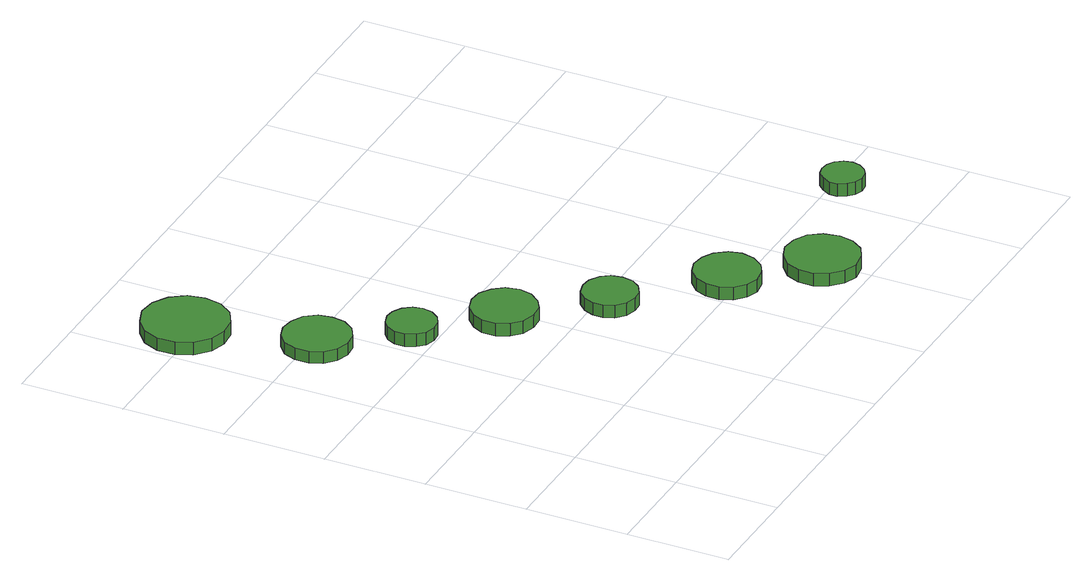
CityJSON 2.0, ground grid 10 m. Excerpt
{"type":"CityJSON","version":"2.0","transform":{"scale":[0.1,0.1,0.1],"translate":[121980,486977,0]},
"CityObjects":{
"tree1":{"type":"SolitaryVegetationObject","attributes":{"function":"something"},"geometry":[{"type":"MultiSurface","lod":"1","boundaries":[[[0,1,2,3,4,5,6,7,8,9,10,11,12,13,14]],[[15,16,17,18,19,20,21,22,23,24,25,26,27,28,29]],[[0,29,28,1]],[[1,28,27,2]],[[2,27,26,3]],[[3,26,25,4]],[[4,25,24,5]],[[5,24,23,6]],[[6,23,22,7]],[[7,22,21,8]],[[8,21,20,9]],[[9,20,19,10]],[[10,19,18,11]],[[11,18,17,12]],[[12,17,16,13]],[[13,16,15,14]],[[14,15,29,0]]]}]},
"tree2":{"type":"SolitaryVegetationObject","attributes":{"function":"something"},"geometry":[{"type":"MultiSurface","lod":"1","boundaries":[[[30,31,32,33,34,35,36,37,38,39,40,41,42,43,44]],[[45,46,47,48,49,50,51,52,53,54,55,56,57,58,59]],[[30,59,58,31]],[[31,58,57,32]],[[32,57,56,33]],[[33,56,55,34]],[[34,55,54,35]],[[35,54,53,36]],[[36,53,52,37]],[[37,52,51,38]],[[38,51,50,39]],[[39,50,49,40]],[[40,49,48,41]],[[41,48,47,42]],[[42,47,46,43]],[[43,46,45,44]],[[44,45,59,30]]]}]},
"tree3":{"type":"SolitaryVegetationObject","attributes":{"function":"something"},"geometry":[{"type":"MultiSurface","lod":"1","boundaries":[[[60,61,62,63,64,65,66,67,68,69,70,71,72,73,74]],[[75,76,77,78,79,80,81,82,83,84,85,86,87,88,89]],[[60,89,88,61]],[[61,88,87,62]],[[62,87,86,63]],[[63,86,85,64]],[[64,85,84,65]],[[65,84,83,66]],[[66,83,82,67]],[[67,82,81,68]],[[68,81,80,69]],[[69,80,79,70]],[[70,79,78,71]],[[71,78,77,72]],[[72,77,76,73]],[[73,76,75,74]],[[74,75,89,60]]]}]},
"tree4":{"type":"SolitaryVegetationObject","attributes":{"function":"something"},"geometry":[{"type":"MultiSurface","lod":"1","boundaries":[[[90,91,92,93,94,95,96,97,98,99,100,101,102,103,104]],[[105,106,107,108,109,110,111,112,113,114,115,116,117,118,119]],[[90,119,118,91]],[[91,118,117,92]],[[92,117,116,93]],[[93,116,115,94]],[[94,115,114,95]],[[95,114,113,96]],[[96,113,112,97]],[[97,112,111,98]],[[98,111,110,99]],[[99,110,109,100]],[[100,109,108,101]],[[101,108,107,102]],[[102,107,106,103]],[[103,106,105,104]],[[104,105,119,90]]]}]},
"tree5":{"type":"SolitaryVegetationObject","attributes":{"function":"something"},"geometry":[{"type":"MultiSurface","lod":"1","boundaries":[[[120,121,122,123,124,125,126,127,128,129,130,131,132,133,134]],[[135,136,137,138,139,140,141,142,143,144,145,146,147,148,149]],[[120,149,148,121]],[[121,148,147,122]],[[122,147,146,123]],[[123,146,145,124]],[[124,145,144,125]],[[125,144,143,126]],[[126,143,142,127]],[[127,142,141,128]],[[128,141,140,129]],[[129,140,139,130]],[[130,139,138,131]],[[131,138,137,132]],[[132,137,136,133]],[[133,136,135,134]],[[134,135,149,120]]]}]},
"tree6":{"type":"SolitaryVegetationObject","attributes":{"function":"something"},"geometry":[{"type":"MultiSurface","lod":"1","boundaries":[[[150,151,152,153,154,155,156,157,158,159,160,161,162,163,164]],[[165,166,167,168,169,170,171,172,173,174,175,176,177,178,179]],[[150,179,178,151]],[[151,178,177,152]],[[152,177,176,153]],[[153,176,175,154]],[[154,175,174,155]],[[155,174,173,156]],[[156,173,172,157]],[[157,172,171,158]],[[158,171,170,159]],[[159,170,169,160]],[[160,169,168,161]],[[161,168,167,162]],[[162,167,166,163]],[[163,166,165,164]],[[164,165,179,150]]]}]},
"tree7":{"type":"SolitaryVegetationObject","attributes":{"function":"something"},"geometry":[{"type":"MultiSurface","lod":"1","boundaries":[[[180,181,182,183,184,185,186,187,188,189,190,191,192,193,194]],[[195,196,197,198,199,200,201,202,203,204,205,206,207,208,209]],[[180,209,208,181]],[[181,208,207,182]],[[182,207,206,183]],[[183,206,205,184]],[[184,205,204,185]],[[185,204,203,186]],[[186,203,202,187]],[[187,202,201,188]],[[188,201,200,189]],[[189,200,199,190]],[[190,199,198,191]],[[191,198,197,192]],[[192,197,196,193]],[[193,196,195,194]],[[194,195,209,180]]]}]},
"tree8":{"type":"SolitaryVegetationObject","attributes":{"function":"something"},"geometry":[{"type":"MultiSurface","lod":"1","boundaries":[[[210,211,212,213,214,215,216,217,218,219,220,221,222,223,224]],[[225,226,227,228,229,230,231,232,233,234,235,236,237,238,239]],[[210,239,238,211]],[[211,238,237,212]],[[212,237,236,213]],[[213,236,235,214]],[[214,235,234,215]],[[215,234,233,216]],[[216,233,232,217]],[[217,232,231,218]],[[218,231,230,219]],[[219,230,229,220]],[[220,229,228,221]],[[221,228,227,222]],[[222,227,226,223]],[[223,226,225,224]],[[224,225,239,210]]]}]}
},
"vertices":[
[106,392,14],[104,405,14],[96,416,14],[84,422,14],[71,424,14],[58,420,14],[48,411,14],[43,399,14],[43,385,14],[48,373,14],[58,364,14],[71,360,14],[84,361,14],[96,368,14],[104,379,14],[104,379,2],[96,368,2],[84,361,2],[71,360,2],[58,364,2],[48,373,2],[43,385,2],[43,399,2],[48,411,2],[58,420,2],[71,424,2],[84,422,2],[96,416,2],[104,405,2],[106,392,2],
[85,508,15],[82,524,15],[72,538,15],[57,547,15],[40,549,15],[24,543,15],[11,532,15],[4,516,15],[4,499,15],[11,484,15],[24,472,15],[40,467,15],[57,469,15],[72,477,15],[82,491,15],[82,491,2],[72,477,2],[57,469,2],[40,467,2],[24,472,2],[11,484,2],[4,499,2],[4,516,2],[11,532,2],[24,543,2],[40,549,2],[57,547,2],[72,538,2],[82,524,2],[85,508,2],
[155,326,14],[153,335,14],[147,343,14],[138,348,14],[129,349,14],[119,346,14],[112,340,14],[108,331,14],[108,321,14],[112,312,14],[119,305,14],[129,302,14],[138,303,14],[147,308,14],[153,316,14],[153,316,1],[147,308,1],[138,303,1],[129,302,1],[119,305,1],[112,312,1],[108,321,1],[108,331,1],[112,340,1],[119,346,1],[129,349,1],[138,348,1],[147,343,1],[153,335,1],[155,326,1],
[221,262,15],[218,275,15],[210,285,15],[199,292,15],[186,293,15],[173,289,15],[164,280,15],[158,269,15],[158,255,15],[164,244,15],[173,235,15],[186,231,15],[199,232,15],[210,239,15],[218,249,15],[218,249,2],[210,239,2],[199,232,2],[186,231,2],[173,235,2],[164,244,2],[158,255,2],[158,269,2],[164,280,2],[173,289,2],[186,293,2],[199,292,2],[210,285,2],[218,275,2],[221,262,2],
[277,187,17],[275,198,17],[269,206,17],[259,212,17],[249,213,17],[238,210,17],[230,202,17],[226,192,17],[226,182,17],[230,172,17],[238,164,17],[249,161,17],[259,162,17],[269,168,17],[275,176,17],[275,176,4],[269,168,4],[259,162,4],[249,161,4],[238,164,4],[230,172,4],[226,182,4],[226,192,4],[230,202,4],[238,210,4],[249,213,4],[259,212,4],[269,206,4],[275,198,4],[277,187,4],
[358,108,19],[355,120,19],[347,131,19],[336,137,19],[323,139,19],[311,135,19],[301,126,19],[296,114,19],[296,101,19],[301,89,19],[311,80,19],[323,76,19],[336,78,19],[347,84,19],[355,95,19],[355,95,6],[347,84,6],[336,78,6],[323,76,6],[311,80,6],[301,89,6],[296,101,6],[296,114,6],[301,126,6],[311,135,6],[323,139,6],[336,137,6],[347,131,6],[355,120,6],[358,108,6],
[420,41,21],[417,56,21],[409,68,21],[396,75,21],[381,77,21],[368,72,21],[357,62,21],[351,49,21],[351,34,21],[357,21,21],[368,11,21],[381,6,21],[396,8,21],[409,15,21],[417,27,21],[417,27,8],[409,15,8],[396,8,8],[381,6,8],[368,11,8],[357,21,8],[351,34,8],[351,49,8],[357,62,8],[368,72,8],[381,77,8],[396,75,8],[409,68,8],[417,56,8],[420,41,8],
[539,86,22],[537,94,22],[532,101,22],[525,105,22],[517,106,22],[509,104,22],[503,98,22],[499,90,22],[499,82,22],[503,74,22],[509,69,22],[517,66,22],[525,67,22],[532,71,22],[537,78,22],[537,78,9],[532,71,9],[525,67,9],[517,66,9],[509,69,9],[503,74,9],[499,82,9],[499,90,9],[503,98,9],[509,104,9],[517,106,9],[525,105,9],[532,101,9],[537,94,9],[539,86,9]
]}
